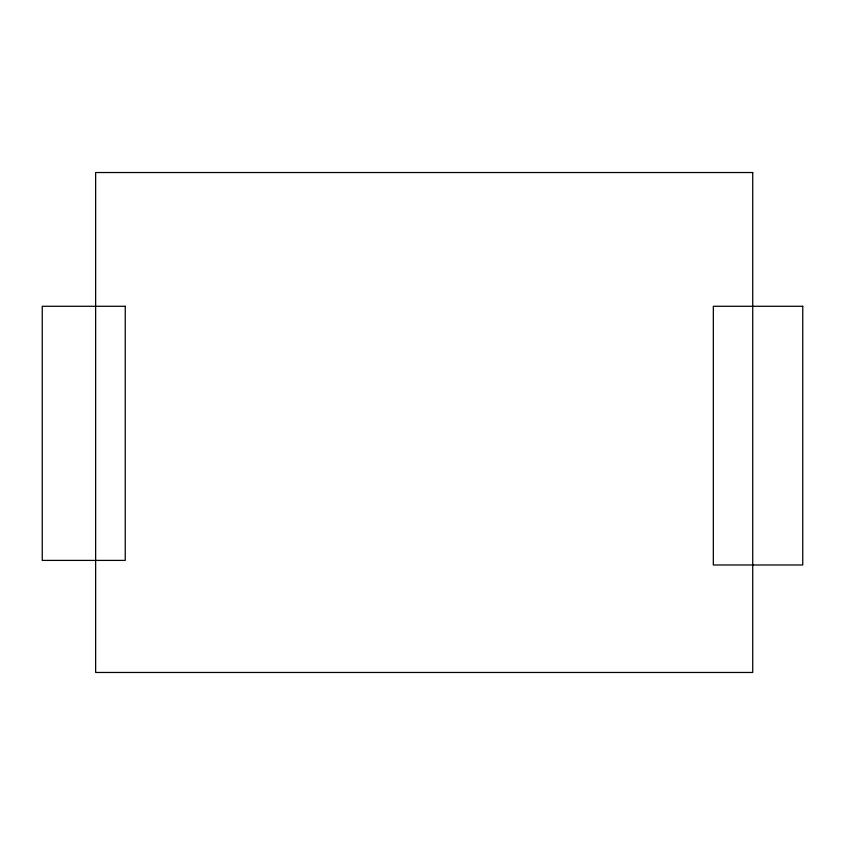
<?xml version="1.0" encoding="UTF-8"?>
<svg xmlns="http://www.w3.org/2000/svg" width="845" height="845" viewBox="0 0 845 845"><rect width="100%" height="100%" fill="white"/><g stroke="black" fill="none" stroke-linecap="round" stroke-linejoin="round"><path stroke-width="1.27" d="M752.726 172.528L95.643 172.528L95.643 672.472L752.726 672.472L752.726 172.528M125.24 306.281L42.25 306.281L42.25 560.404L125.24 560.404L125.24 306.281M802.75 306.281L713.328 306.281L713.328 564.978L802.75 564.978L802.75 306.281"/></g></svg>
